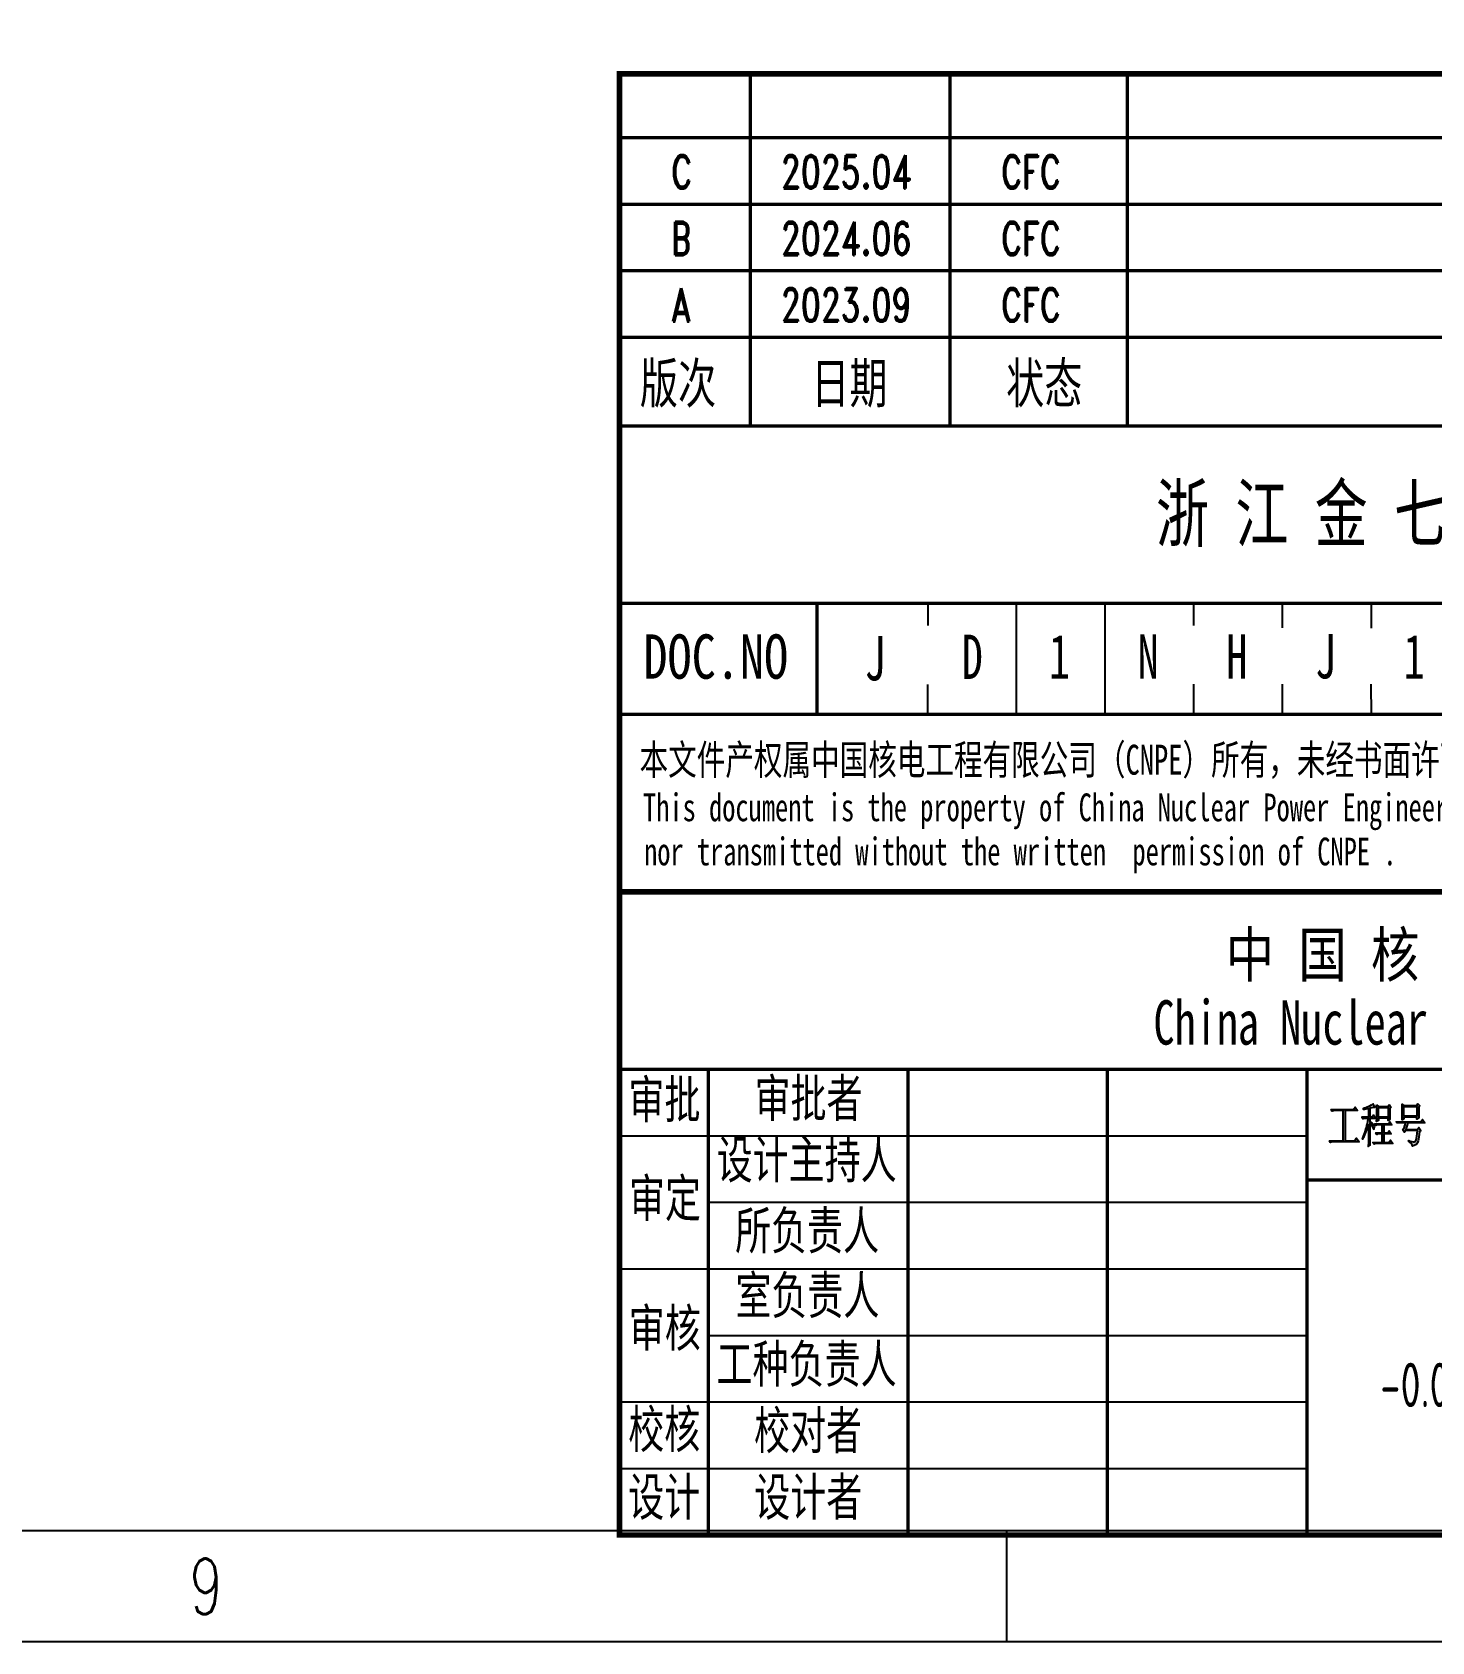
# Model space of a CAD drawing. Extents: x -383207 to 558143, y -95136 to 11777.
# Drawn here: x 287286 to 290442, y -93974 to -90345 of the extents above; entities that cross this region are included whole.
import ezdxf

# ---------------------------------------------------------------- set-up
doc = ezdxf.new("R2010")
doc.units = 0
doc.linetypes.add('CONTINOUS', pattern=[0])
doc.layers.get('0').update_dxf_attribs({"linetype": 'CONTINUOUS'})
for name, color, linetype in [('1', 7, 'CONTINUOUS'), ('BORDER', 7, 'CONTINUOUS'), ('B版云线202106', 2, 'CONTINUOUS'), ('TK', 4, 'CONTINUOUS'), ('图框', 4, 'CONTINOUS')]:
    doc.layers.add(name, color=color, linetype=linetype)
doc.styles.add('HZ', font='TXT.shx', dxfattribs={"width": 0.7, "bigfont": 'hz.shx'})
doc.styles.add('romand', font='romand.shx', dxfattribs={"width": 0.7, "height": 200, "bigfont": 'OCHINESE.shx'})
doc.styles.add('TSSD_Dimension', font='Tssdeng.shx', dxfattribs={"width": 0.7, "bigfont": 'tssdchn.shx'})
doc.styles.add('宋体', font='', dxfattribs={"width": 0.7})
doc.styles.get('宋体').set_extended_font_data('SimSun')

# ---------------------------------------------------------------- blocks, each defined once
blk = doc.blocks.new('tk1')
blk.add_lwpolyline([(46133.8, -541817.7), (82431.8, -541817.7), (82431.8, -562342.7), (46133.8, -562342.7)], close=True)
at = {"color": 4, "flags": 128}
for points in [[(78803.8, -562342.7), (78803.8, -562592.7)], [(82683.8, -562592.7), (45508.8, -562592.7)]]:
    blk.add_lwpolyline(points, dxfattribs=at)
at = {"color": 0, "style": 'HZ', "width": 0.7}
blk.add_text('9', height=125, dxfattribs=at).set_placement((76962.1, -562530.2))

msp = doc.modelspace()

# ---------------------------------------------------------------- hatches: boundary and pattern name
at = {"layer": '1'}
h = msp.add_hatch(color=2, dxfattribs=at)
h.paths.add_polyline_path([(290246.9, -92775.9), (290274.3, -92775.9), (290269.1, -92768.5), (290265.3, -92773.8), (290215.5, -92773.8), (290217.7, -92777.1), (290220.7, -92776.2), (290223.7, -92775.9), (290242.5, -92775.9), (290242.5, -92844.2), (290211.3, -92844.2), (290213.7, -92847.6), (290216.5, -92846.6), (290219.5, -92846.4), (290278.1, -92846.4), (290272.5, -92838.4), (290268.5, -92844.2), (290246.9, -92844.2)])
h.paths.add_polyline_path([(290303.2, -92813.3), (290303.1, -92806.3), (290303.1, -92803), (290305.5, -92806.4), (290307.3, -92810), (290308.7, -92813.6), (290309, -92814.7), (290310.6, -92818.1), (290312.2, -92817.1), (290312.5, -92816.4), (290313.2, -92812.5), (290312.1, -92808.7), (290311.9, -92808.4), (290310, -92806.3), (290307.4, -92804.2), (290304.1, -92801.9), (290303.1, -92801.3), (290303.1, -92793), (290315.4, -92793), (290310.7, -92786.4), (290307.5, -92790.9), (290303.1, -92790.9), (290303.1, -92770.1), (290307.4, -92769.1), (290310.6, -92768.3), (290313, -92768), (290313.7, -92768), (290309.9, -92760.5), (290308.1, -92762.3), (290305.5, -92764.1), (290302, -92766), (290300.3, -92766.8), (290296.8, -92768.2), (290293.7, -92769.4), (290290.8, -92770.4), (290288.1, -92771.1), (290287.1, -92771.3), (290287.1, -92773), (290291.1, -92772.4), (290294.5, -92771.9), (290297.3, -92771.3), (290299.4, -92770.9), (290299.4, -92790.9), (290284.8, -92790.9), (290287.1, -92794.3), (290289.7, -92793), (290298.5, -92793), (290298, -92796.8), (290297.3, -92800.8), (290296.4, -92805.1), (290295.3, -92809.5), (290294.1, -92814.2), (290293, -92818), (290291.8, -92821.9), (290290.5, -92825.9), (290289, -92829.8), (290287.5, -92833.8), (290285.8, -92837.8), (290285.1, -92839.3), (290285.7, -92840.6), (290289.5, -92834.2), (290291.3, -92830.7), (290292.9, -92827), (290294.5, -92823.2), (290296, -92819.3), (290297.4, -92815.2), (290298.7, -92810.9), (290299.4, -92808.4), (290299.3, -92814.2), (290299.3, -92843.4), (290299.2, -92847.2), (290299.2, -92850.8), (290299.1, -92854.1), (290299.1, -92856.8), (290303.5, -92853.8), (290303.5, -92852.3), (290303.3, -92850.2), (290303.3, -92844.2), (290303.2, -92840.4)])
h.paths.add_polyline_path([(290347.5, -92771.3), (290350.1, -92768.8), (290346, -92763), (290343.4, -92766.8), (290322.1, -92766.8), (290317.7, -92763), (290317.8, -92767.4), (290317.8, -92767.4), (290317.9, -92771.9), (290318.1, -92776.3), (290318.1, -92785.8), (290317.9, -92790.3), (290317.9, -92794.7), (290317.8, -92799.1), (290317.7, -92800.5), (290321.8, -92798), (290321.8, -92793), (290343.7, -92793), (290343.7, -92798.5), (290347.7, -92796.3), (290347.7, -92793.8), (290347.6, -92790.5), (290347.6, -92786.4), (290347.5, -92781.3)])
h.paths.add_polyline_path([(290321.8, -92768.8), (290343.7, -92768.8), (290343.7, -92790.9), (290321.8, -92790.9)], flags=16)
h.paths.add_polyline_path([(290334.3, -92807.9), (290352.1, -92807.9), (290347.5, -92801.3), (290344.3, -92805.9), (290313.9, -92805.9), (290316.3, -92809.3), (290318.9, -92807.9), (290330.5, -92807.9), (290330.5, -92826.3), (290315.7, -92826.3), (290318.1, -92829.6), (290320.7, -92828.5), (290330.5, -92828.5), (290330.5, -92848), (290309.6, -92848), (290311.9, -92851.4), (290314.9, -92850.4), (290317.7, -92850), (290354.2, -92850), (290349.2, -92843), (290345.7, -92848), (290334.3, -92848), (290334.3, -92828.5), (290350.7, -92828.5), (290346, -92821.7), (290342.8, -92826.3), (290334.3, -92826.3)])
h.paths.add_polyline_path([(290412.8, -92782.6), (290412.8, -92768.5), (290415.1, -92765.5), (290411, -92760.5), (290408.4, -92764.7), (290379.5, -92764.7), (290375.2, -92761.3), (290375.3, -92765.6), (290375.3, -92770), (290375.4, -92774.5), (290375.4, -92783.5), (290375.3, -92788), (290375.3, -92792.4), (290375.2, -92796.6), (290375.2, -92796.8), (290379.5, -92794.7), (290379.5, -92790.5), (290408.7, -92790.5), (290408.7, -92795.1), (290413, -92792.5), (290412.9, -92790.2), (290412.9, -92786.8)])
h.paths.add_polyline_path([(290379.5, -92766.8), (290408.7, -92766.8), (290408.7, -92788.4), (290379.5, -92788.4)], flags=16)
h.paths.add_polyline_path([(290388, -92803.4), (290426.8, -92803.4), (290421.5, -92796), (290417.7, -92801.3), (290361.5, -92801.3), (290363.8, -92804.6), (290366.4, -92803.4), (290383, -92803.4), (290382.1, -92808.2), (290381, -92812.2), (290380.7, -92813.4), (290378.8, -92817.1), (290377.2, -92818.9), (290380.7, -92824.7), (290383.3, -92820.9), (290410.1, -92820.9), (290409.4, -92827.9), (290408.5, -92833.7), (290407.7, -92838.3), (290406.8, -92842), (290405.8, -92844.4), (290404.8, -92845.8), (290402.8, -92846.5), (290400.3, -92846.5), (290397.3, -92845.9), (290393.6, -92844.7), (290390.3, -92843.4), (290390, -92845.1), (290393.6, -92847.6), (290396.3, -92850.2), (290398.1, -92852.9), (290398.9, -92855.7), (290399, -92856.3), (290402.6, -92854.9), (290405.2, -92853.5), (290405.8, -92853), (290408.2, -92850.8), (290409.8, -92848.4), (290410.5, -92846.7), (290411.3, -92844), (290412.1, -92840.3), (290412.9, -92835.5), (290413.7, -92829.6), (290414.5, -92823.4), (290417.4, -92820.5), (290413, -92814.2), (290409.8, -92818.9), (290383.9, -92818.9)])

# ---------------------------------------------------------------- linework, layer by layer
at = {"color": 2, "linetype": 'Continuous'}
msp.add_line((289055.8, -91632.7), (289055.8, -91882.7), dxfattribs=at)
msp.add_lwpolyline([(256188, -72948.5), (293363, -72948.5), (293363, -93973.5), (256188, -93973.5)], close=True)
at = {"layer": '1', "color": 2}
for p, q in [((288610.7, -92234.4), (288610.7, -90438.6)), ((289305.8, -91657.7), (289305.8, -91657.7)), ((289505.8, -91882.7), (289505.8, -91632.7)), ((289705.9, -91882.7), (289705.9, -91632.7)), ((289905.9, -91682.7), (289905.9, -91632.7)), ((290105.9, -91687.9), (290105.9, -91632.7)), ((290305.9, -91688.7), (290305.9, -91632.7)), ((289305.8, -91882.7), (289305.8, -91815.7)), ((289905.9, -91882.7), (289905.9, -91814.8)), ((290105.9, -91882.7), (290105.6, -91814.8)), ((290305.9, -91882.7), (290305.6, -91814.8)), ((293106, -91882.7), (288605.8, -91882.7)), ((288610.7, -92832.8), (290160.8, -92832.8)), ((288810.7, -92982.8), (290160.8, -92982.8)), ((288610.7, -93132.8), (290160.8, -93132.8)), ((288810.7, -93282.8), (290160.8, -93282.8)), ((288610.7, -93432.8), (290160.8, -93432.8)), ((288610.7, -93582.8), (290160.8, -93582.8)), ((293111, -93732.8), (288610.7, -93732.8)), ((293111, -93732.8), (288610.7, -93732.8))]:
    msp.add_line(p, q, dxfattribs=at)
at = {"layer": '1', "color": 2, "const_width": 12.5}
for points in [[(288610.7, -93732.8), (293111, -93732.8), (293111, -90438.6), (288610.7, -90438.6)], [(288610.7, -92282.8), (293111, -92282.8), (293111, -93732.8), (288610.7, -93732.8)]]:
    msp.add_lwpolyline(points, close=True, dxfattribs=at)
at = {"layer": '1', "color": 2, "const_width": 7.5}
for points in [[(288905.8, -90432.7), (288905.8, -91232.7)], [(289355.8, -90432.7), (289355.8, -91232.7)], [(289755.9, -90432.7), (289755.9, -91232.7)], [(288605.8, -90582.7), (293106, -90582.7)], [(288605.8, -90732.7), (293106, -90732.7)], [(288605.8, -90882.7), (293106, -90882.7)], [(288605.8, -91032.7), (293106, -91032.7)], [(288605.8, -91232.7), (293106, -91232.7)], [(288605.8, -91632.7), (293106, -91632.7)], [(289055.8, -91632.7), (289055.8, -91882.7)], [(288605.8, -91882.7), (293106, -91882.7)], [(288610.7, -91882.7), (293111, -91882.7)], [(288610.7, -92682.8), (293111, -92682.8)], [(288810.7, -92682.8), (288810.7, -93732.8)], [(289260.8, -92682.8), (289260.8, -93732.8)], [(289710.8, -92682.8), (289710.8, -93732.8)], [(290160.8, -92682.8), (290160.8, -93732.8)], [(290160.8, -92932.8), (293111, -92932.8)]]:
    msp.add_lwpolyline(points, dxfattribs=at)
at = {"layer": '1', "color": 2}
for points in [[(290219.5, -92846.4), (290216.5, -92846.6), (290213.7, -92847.6), (290211.3, -92844.2), (290242.5, -92844.2), (290242.5, -92775.9), (290223.7, -92775.9), (290220.7, -92776.2), (290217.7, -92777.1), (290215.5, -92773.8), (290265.3, -92773.8), (290269.1, -92768.5), (290274.3, -92775.9), (290246.9, -92775.9), (290246.9, -92844.2), (290268.5, -92844.2), (290272.5, -92838.4), (290278.1, -92846.4)], [(290308.7, -92813.6), (290309, -92814.7), (290310.6, -92818.1), (290312.2, -92817.1), (290312.5, -92816.4), (290313.2, -92812.5), (290312.1, -92808.7), (290311.9, -92808.4), (290310, -92806.3), (290307.4, -92804.2), (290304.1, -92801.9), (290303.1, -92801.3), (290303.1, -92793), (290315.4, -92793), (290310.7, -92786.4), (290307.5, -92790.9), (290303.1, -92790.9), (290303.1, -92770.1), (290307.4, -92769.1), (290310.6, -92768.3), (290313, -92768), (290313.7, -92768), (290309.9, -92760.5), (290308.1, -92762.3), (290305.5, -92764.1), (290302, -92766), (290300.3, -92766.8), (290296.8, -92768.2), (290293.7, -92769.4), (290290.8, -92770.4), (290288.1, -92771.1), (290287.1, -92771.3), (290287.1, -92773), (290291.1, -92772.4), (290294.5, -92771.9), (290297.3, -92771.3), (290299.4, -92770.9), (290299.4, -92790.9), (290284.8, -92790.9), (290287.1, -92794.3), (290289.7, -92793), (290298.5, -92793), (290298, -92796.8), (290297.3, -92800.8), (290296.4, -92805.1), (290295.3, -92809.5), (290294.1, -92814.2), (290293, -92818), (290291.8, -92821.9), (290290.5, -92825.9), (290289, -92829.8), (290287.5, -92833.8), (290285.8, -92837.8), (290285.1, -92839.3), (290285.7, -92840.6), (290289.5, -92834.2), (290291.3, -92830.7), (290292.9, -92827), (290294.5, -92823.2), (290296, -92819.3), (290297.4, -92815.2), (290298.7, -92810.9), (290299.4, -92808.4), (290299.3, -92814.2), (290299.3, -92843.4), (290299.2, -92847.2), (290299.2, -92850.8), (290299.1, -92854.1), (290299.1, -92856.8), (290303.5, -92853.8), (290303.5, -92852.3), (290303.3, -92850.2), (290303.3, -92844.2), (290303.2, -92840.4), (290303.2, -92813.3), (290303.1, -92806.3), (290303.1, -92803), (290305.5, -92806.4), (290307.3, -92810)], [(290321.8, -92790.9), (290321.8, -92768.8), (290343.7, -92768.8), (290343.7, -92790.9)], [(290379.5, -92764.7), (290408.4, -92764.7), (290411, -92760.5), (290415.1, -92765.5), (290412.8, -92768.5), (290412.8, -92782.6), (290412.9, -92786.8), (290412.9, -92790.2), (290413, -92792.5), (290408.7, -92795.1), (290408.7, -92790.5), (290379.5, -92790.5), (290379.5, -92794.7), (290375.2, -92796.8), (290375.2, -92796.6), (290375.3, -92792.4), (290375.3, -92788), (290375.4, -92783.5), (290375.4, -92774.5), (290375.3, -92770), (290375.3, -92765.6), (290375.2, -92761.3)], [(290379.5, -92788.4), (290379.5, -92766.8), (290408.7, -92766.8), (290408.7, -92788.4)], [(290334.3, -92826.3), (290342.8, -92826.3), (290346, -92821.7), (290350.7, -92828.5), (290334.3, -92828.5), (290334.3, -92848), (290345.7, -92848), (290349.2, -92843), (290354.2, -92850), (290317.7, -92850), (290314.9, -92850.4), (290311.9, -92851.4), (290309.6, -92848), (290330.5, -92848), (290330.5, -92828.5), (290320.7, -92828.5), (290318.1, -92829.6), (290315.7, -92826.3), (290330.5, -92826.3), (290330.5, -92807.9), (290318.9, -92807.9), (290316.3, -92809.3), (290313.9, -92805.9), (290344.3, -92805.9), (290347.5, -92801.3), (290352.1, -92807.9), (290334.3, -92807.9)], [(290363.8, -92804.6), (290361.5, -92801.3), (290417.7, -92801.3), (290421.5, -92796), (290426.8, -92803.4), (290388, -92803.4), (290383.9, -92818.9), (290409.8, -92818.9), (290413, -92814.2), (290417.4, -92820.5), (290414.5, -92823.4), (290413.7, -92829.6), (290412.9, -92835.5), (290412.1, -92840.3), (290411.3, -92844), (290410.5, -92846.7), (290409.8, -92848.4), (290408.2, -92850.8), (290405.8, -92853), (290405.2, -92853.5), (290402.6, -92854.9), (290399, -92856.3), (290398.9, -92855.7), (290398.1, -92852.9), (290396.3, -92850.2), (290393.6, -92847.6), (290390, -92845.1), (290390.3, -92843.4), (290393.6, -92844.7), (290397.3, -92845.9), (290400.3, -92846.5), (290402.8, -92846.5), (290404.6, -92845.9), (290404.9, -92845.8), (290405.8, -92844.4), (290406.8, -92842), (290407.7, -92838.3), (290408.5, -92833.7), (290409.4, -92827.9), (290410.1, -92820.9), (290383.3, -92820.9), (290380.7, -92824.7), (290377.2, -92818.9), (290378.8, -92817.1), (290380.7, -92813.4), (290381, -92812.2), (290382.1, -92808.2), (290383, -92803.4), (290366.4, -92803.4)]]:
    msp.add_lwpolyline(points, close=True, dxfattribs=at)
for points in [[(290317.8, -92767.4), (290317.7, -92763)], [(290317.7, -92763), (290322.1, -92766.8), (290343.4, -92766.8), (290346, -92763), (290350.1, -92768.8), (290347.5, -92771.3), (290347.5, -92781.3), (290347.6, -92786.4), (290347.6, -92790.5), (290347.7, -92793.8), (290347.7, -92796.3), (290343.7, -92798.5), (290343.7, -92793), (290321.8, -92793), (290321.8, -92798), (290317.7, -92800.5), (290317.8, -92799.1), (290317.9, -92794.7), (290317.9, -92790.3), (290318.1, -92785.8), (290318.1, -92776.3), (290317.9, -92771.9), (290317.8, -92767.4)]]:
    msp.add_lwpolyline(points, dxfattribs=at)
at = {"layer": 'BORDER', "color": 2}
msp.add_line((289305.8, -91632.7), (289305.6, -91682.7), dxfattribs=at)
at = {"layer": '图框', "color": 2}
msp.add_line((293111, -93732.8), (288610.7, -93732.8), dxfattribs=at)

# ---------------------------------------------------------------- block references
at = {"layer": 'B版云线202106'}
msp.add_blockref('tk1', (210679.2, 468619.2), dxfattribs=at)

# ---------------------------------------------------------------- texts
at = {"color": 2, "style": '宋体', "width": 0.7}
msp.add_text('浙 江 金 七 门 核 电 厂 1、2 号 机 组', height=125.006, dxfattribs=at).set_placement((289820.4, -91492.2))
at = {"color": 2, "linetype": 'Continuous', "char_height": 100, "attachment_point": 5, "style": '宋体'}
for s, width, insert in [('J', 144.377, (289186.7, -91756.9)), ('D', 169.011, (289406, -91753)), ('1', 169.011, (289602.6, -91752.5)), ('N', 169.011, (289802.6, -91752.5)), ('H', 2500.122, (290002.6, -91752.5)), ('J', 169.011, (290202.6, -91752.5)), ('1', 169.011, (290402.6, -91752.5))]:
    msp.add_mtext_dynamic_manual_height_columns(s, width=width, gutter_width=25, heights=[0], dxfattribs=dict(at, insert=insert))
at = {"color": 2, "char_height": 85.004, "attachment_point": 1, "style": '宋体'}
for s, width, heights, insert in [('\\pi20.00656;审批', 200.01, [111], (288610.7, -92708.3)), ('\\pi92.97107;审批者', 429.904, [0], (288822.1, -92705.5)), ('\\pi7.51818;设计主持人', 429.904, [0], (288822.1, -92843.7)), ('\\pi21.16356;审定', 200.01, [0], (288610.7, -92930.6)), ('\\pi49.17027;所负责人', 429.904, [0], (288822.1, -93003.7)), ('\\pi49.83141;室负责人', 429.904, [0], (288822.1, -93149.6)), ('\\pi20.83299;审核', 200.01, [0], (288610.7, -93223.4)), ('\\pi7.3529;工种负责人', 429.904, [0], (288822.1, -93304.5)), ('\\pi19.67598;校核', 200.01, [0], (288610.7, -93451.6)), ('\\pi91.81407;校对者', 429.904, [110.5], (288822.1, -93454.1)), ('\\pi19.5107;设计', 200.01, [0], (288610.7, -93604.2)), ('\\pi92.30992;设计者', 429.904, [110.5], (288822.1, -93604.2))]:
    msp.add_mtext_dynamic_manual_height_columns(s, width=width, gutter_width=25, heights=heights, dxfattribs=dict(at, insert=insert))
at = {"layer": '1', "color": 2, "style": '宋体'}
for s, height, width, p in [('版次', 90, 0.7, (288656.6, -91181)), ('日期 ', 90, 0.7, (289043, -91181)), ('状态', 90, 0.7, (289482.4, -91181)), ('DOC.NO', 100, 0.8, (288664.4, -91802.4)), ('中 国 核 电 工 程 有 限 公 司', 100.005, 0.8, (289977.7, -92474.5)), ('China Nuclear Power Engineering Co., Ltd', 100.005, 0.7, (289814.5, -92627.2))]:
    msp.add_text(s, height=height, dxfattribs=dict(at, width=width)).set_placement(p)
at = {"layer": '1', "color": 2, "ltscale": 0.8, "style": '宋体', "width": 0.7}
for s, height, p in [('本文件产权属中国核电工程有限公司（CNPE）所有，未经书面许可，不得以任何方式复制、传播、发表和外传。', 67.503, (288655.8, -92018.7)), ('This document is the property of China Nuclear Power Engineering CO.,LTD (CNPE) , no part of this document may be', 62.5031, (288663.6, -92123.6)), ('nor transmitted without the written  permission of CNPE .', 62.503, (288666, -92223.1))]:
    msp.add_text(s, height=height, dxfattribs=at).set_placement(p)
at = {"layer": 'TK', "color": 6, "style": 'romand', "width": 0.7}
for s, p in [('C', (288727, -90697.2)), ('2025.04', (288974.3, -90697.2)), ('CFC', (289470.9, -90697.2))]:
    msp.add_text(s, height=75, dxfattribs=at).set_placement(p)
at = {"layer": 'TK', "color": 2, "style": 'romand', "width": 0.7}
for s, p in [('B', (288727.1, -90847.3)), ('2024.06', (288974.3, -90847.3)), ('CFC', (289470.9, -90847.3)), ('A', (288727.1, -90997.3)), ('2023.09', (288974.3, -90997.3)), ('CFC', (289470.9, -90997.3))]:
    msp.add_text(s, height=75, dxfattribs=at).set_placement(p)
at = {"layer": 'TK', "color": 1, "style": 'TSSD_Dimension', "width": 0.7}
msp.add_text('-0.050m~3.950/6.450m标高 墙N2001(一)模板图', height=100.005, dxfattribs=at).set_placement((290326, -93444.4))

doc.saveas('drawing.dxf')
